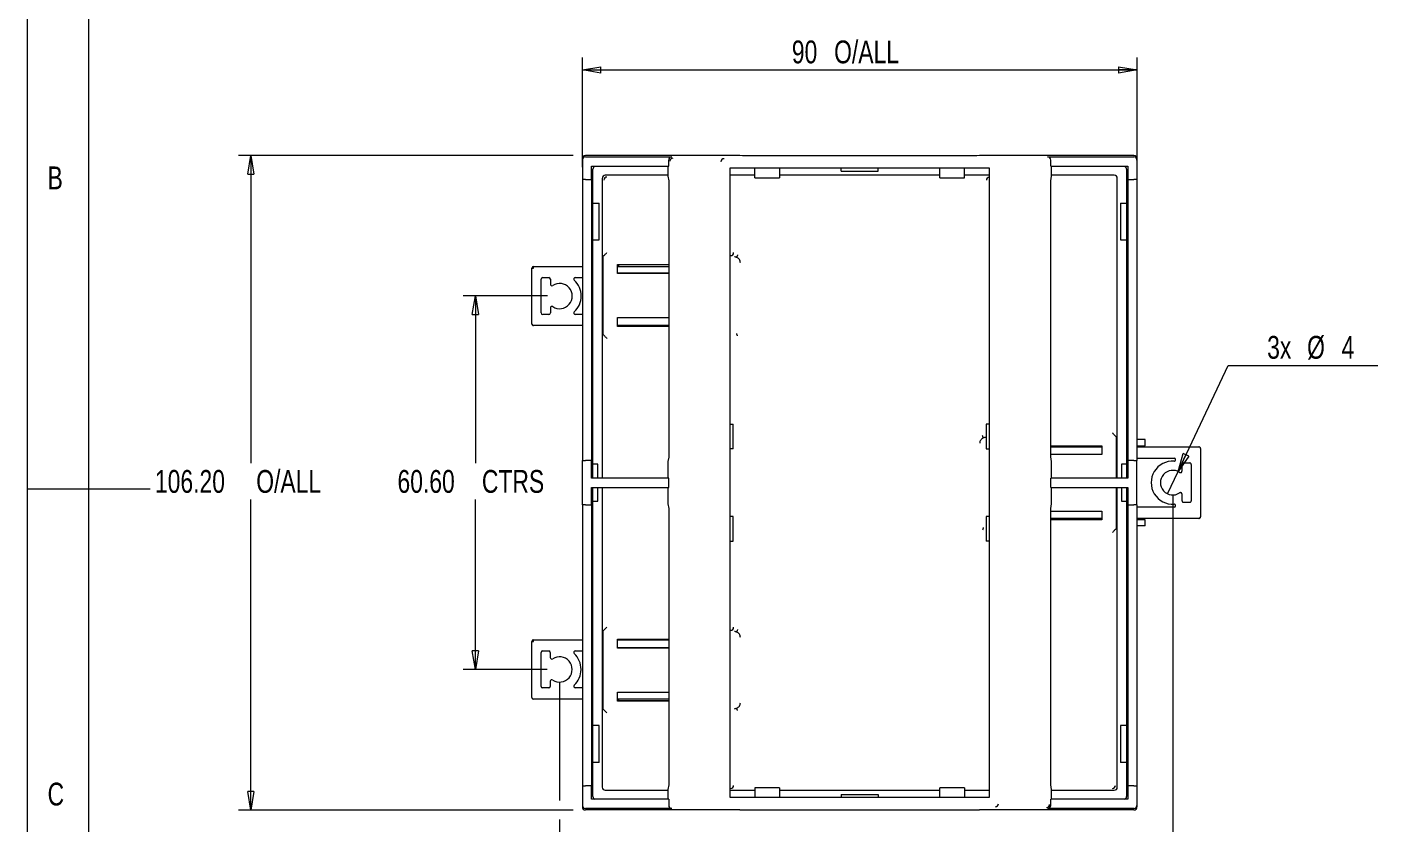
# Model space of a CAD drawing. Header units: millimetres. Extents: x 5 to 292, y 5 to 205.
# Drawn here: x 5 to 114.6, y 77.8 to 142.5 of the extents above; entities that cross this region are included whole.
import ezdxf

# ---------------------------------------------------------------- set-up
doc = ezdxf.new("R2010")
doc.units = ezdxf.units.MM
doc.styles.add('SLDTEXTSTYLE0', font='TXT', dxfattribs={"width": 0.75})
doc.dimstyles.new('SLDDIMSTYLE0', dxfattribs={"dimtxt": 1.852083, "dimasz": 1.5, "dimexe": 0, "dimexo": 0.0625, "dimgap": 0.463021, "dimtad": 0, "dimtih": 1, "dimtoh": 1, "dimlfac": 2, "dimrnd": 1e-09, "dimzin": 4, "dimdsep": 46, "dimtxsty": 'SLDTEXTSTYLE0', "dimblk1": 'CLOSED', "dimblk2": 'CLOSED', "dimsah": 1, "dimcen": 0.09, "dimadec": 0, "dimazin": 1, "dimtfac": 1, "dimtofl": 0, "dimtmove": 0, "dimatfit": 3, "dimldrblk": 'CLOSED', "dimfxl": 1, "dimfrac": 2, "dimtolj": 1, "dimtzin": 12, "dimarcsym": 0})
doc.dimstyles.new('SLDDIMSTYLE1', dxfattribs={"dimtxt": 1.852083, "dimasz": 1.5, "dimexe": 0, "dimexo": 0.0625, "dimgap": 0.463021, "dimtad": 0, "dimtih": 1, "dimtoh": 1, "dimlfac": 2, "dimrnd": 1e-09, "dimzin": 12, "dimdsep": 46, "dimtxsty": 'SLDTEXTSTYLE0', "dimblk1": 'CLOSED', "dimblk2": 'CLOSED', "dimsah": 1, "dimcen": 0.09, "dimadec": 0, "dimazin": 3, "dimtfac": 1, "dimtofl": 0, "dimtmove": 0, "dimatfit": 3, "dimldrblk": 'CLOSED', "dimfxl": 1, "dimfrac": 2, "dimtolj": 1, "dimtzin": 12, "dimarcsym": 0})
doc.dimstyles.new('SLDDIMSTYLE2', dxfattribs={"dimtxt": 1.852083, "dimasz": 1.5, "dimexe": 0, "dimexo": 0.0625, "dimgap": 0.463021, "dimtad": 0, "dimtih": 1, "dimtoh": 1, "dimdec": 1, "dimlfac": 2, "dimrnd": 1e-09, "dimzin": 12, "dimdsep": 46, "dimtxsty": 'SLDTEXTSTYLE0', "dimblk1": 'CLOSED', "dimblk2": 'CLOSED', "dimsah": 1, "dimcen": 0.09, "dimadec": 0, "dimazin": 3, "dimtfac": 1, "dimtdec": 1, "dimtofl": 0, "dimtmove": 0, "dimatfit": 3, "dimldrblk": 'CLOSED', "dimfxl": 1, "dimfrac": 2, "dimtolj": 1, "dimtzin": 12, "dimarcsym": 0})
doc.dimstyles.new('SLDDIMSTYLE3', dxfattribs={"dimtxt": 1.852083, "dimasz": 1.5, "dimexe": 0, "dimexo": 0.0625, "dimgap": 0.463021, "dimtad": 0, "dimtih": 1, "dimtoh": 1, "dimlfac": 2, "dimrnd": 1e-09, "dimzin": 12, "dimdsep": 46, "dimtxsty": 'SLDTEXTSTYLE0', "dimblk1": 'NONE', "dimblk2": 'CLOSED', "dimsah": 1, "dimcen": 0, "dimadec": 0, "dimazin": 3, "dimtfac": 1, "dimtmove": 0, "dimatfit": 3, "dimldrblk": 'NONE', "dimfxl": 1, "dimfrac": 2, "dimtolj": 1, "dimtzin": 12, "dimarcsym": 0})

# ---------------------------------------------------------------- blocks, each defined once
blk = doc.blocks.new('_CLOSED')
at = {"color": 0, "linetype": 'ByBlock', "lineweight": -2}
for p, q in [((-1, 0.166667), (0, 0)), ((-1, 0.166667), (-1, -0.166667)), ((0, 0), (-1, -0.166667)), ((0, 0), (-1, 0))]:
    blk.add_line(p, q, dxfattribs=at)
blk = doc.blocks.new('_D')
at = {"color": 7, "linetype": 'Continuous', "lineweight": 0}
for p, q in [((49.32, 132.05), (22.16, 132.05)), ((23.16, 132.05), (23.16, 107.09)), ((23.16, 78.95), (23.16, 104.15)), ((49.32, 78.95), (22.16, 78.95))]:
    blk.add_line(p, q, dxfattribs=at)
at = {"color": 7, "linetype": 'Continuous', "lineweight": 0, "xscale": 1.5, "yscale": 1.5}
for p, rotation in [((23.16, 132.05, -13.68), 90.0000000000004), ((23.16, 78.95, -13.68), 270.0000000000004)]:
    blk.add_blockref('_CLOSED', p, dxfattribs=dict(at, rotation=rotation))
at = {"color": 7, "linetype": 'Continuous', "lineweight": 0, "char_height": 1.852, "attachment_point": 1, "style": 'SLDTEXTSTYLE0'}
for s, insert in [('106.20', (15.38, 106.54)), ('O/ALL', (23.6, 106.54))]:
    blk.add_mtext(s, dxfattribs=dict(at, insert=insert))
blk = doc.blocks.new('_D_1')
at = {"color": 7, "linetype": 'Continuous', "lineweight": 0}
for p, q in [((50.07, 131.1), (50.07, 140)), ((95.07, 131.1), (95.07, 140)), ((50.07, 139), (95.07, 139))]:
    blk.add_line(p, q, dxfattribs=at)
at = {"color": 7, "linetype": 'Continuous', "lineweight": 0, "xscale": 1.5, "yscale": 1.5, "rotation": 180.0000000000004}
blk.add_blockref('_CLOSED', (50.07, 139, -13.68), dxfattribs=at)
at = {"color": 7, "linetype": 'Continuous', "lineweight": 0, "xscale": 1.5, "yscale": 1.5}
blk.add_blockref('_CLOSED', (95.07, 139, -13.68), dxfattribs=at)
at = {"color": 7, "linetype": 'Continuous', "lineweight": 0, "char_height": 1.852, "attachment_point": 1, "style": 'SLDTEXTSTYLE0'}
for s, insert in [('90', (67.06, 141.39)), ('O/ALL', (70.49, 141.39))]:
    blk.add_mtext(s, dxfattribs=dict(at, insert=insert))
blk = doc.blocks.new('_D_2')
at = {"color": 7, "linetype": 'Continuous', "lineweight": 0}
for p, q in [((97.97, 104.51), (97.97, 71.52)), ((48.21, 89.36), (48.21, 79.72)), ((48.21, 78.19), (48.21, 71.52)), ((48.21, 72.52), (97.97, 72.52))]:
    blk.add_line(p, q, dxfattribs=at)
at = {"color": 7, "linetype": 'Continuous', "lineweight": 0, "xscale": 1.5, "yscale": 1.5, "rotation": 180.0000000000004}
blk.add_blockref('_CLOSED', (48.21, 72.52, -13.68), dxfattribs=at)
at = {"color": 7, "linetype": 'Continuous', "lineweight": 0, "xscale": 1.5, "yscale": 1.5}
blk.add_blockref('_CLOSED', (97.97, 72.52, -13.68), dxfattribs=at)
at = {"color": 7, "linetype": 'Continuous', "lineweight": 0, "char_height": 1.852, "attachment_point": 1, "style": 'SLDTEXTSTYLE0'}
for s, insert in [('99.5', (68.29, 74.91)), ('CTRS', (73.77, 74.91))]:
    blk.add_mtext(s, dxfattribs=dict(at, insert=insert))
blk = doc.blocks.new('_D_3')
at = {"color": 7, "linetype": 'Continuous', "lineweight": 0}
for p, q in [((47.22, 120.66), (40.38, 120.66)), ((41.38, 120.66), (41.38, 107.09)), ((41.38, 90.36), (41.38, 104.15)), ((47.21, 90.36), (40.38, 90.36))]:
    blk.add_line(p, q, dxfattribs=at)
at = {"color": 7, "linetype": 'Continuous', "lineweight": 0, "xscale": 1.5, "yscale": 1.5}
for p, rotation in [((41.38, 120.66, -13.68), 90.0000000000004), ((41.38, 90.36, -13.68), 270.0000000000004)]:
    blk.add_blockref('_CLOSED', p, dxfattribs=dict(at, rotation=rotation))
at = {"color": 7, "linetype": 'Continuous', "lineweight": 0, "char_height": 1.852, "attachment_point": 1, "style": 'SLDTEXTSTYLE0'}
for s, insert in [('60.60', (35.06, 106.54)), ('CTRS', (41.91, 106.54))]:
    blk.add_mtext(s, dxfattribs=dict(at, insert=insert))
blk = doc.blocks.new('_D_4')
at = {"color": 7, "linetype": 'Continuous', "lineweight": 0}
for p, q in [((98.4, 106.42), (102.46, 115.03)), ((102.46, 115.03), (114.62, 115.03)), ((97.54, 104.61), (98.4, 106.42))]:
    blk.add_line(p, q, dxfattribs=at)
at = {"color": 7, "linetype": 'Continuous', "lineweight": 0, "xscale": 1.5, "yscale": 1.5, "rotation": 244.7555141271315}
blk.add_blockref('_CLOSED', (98.4, 106.42, -13.68), dxfattribs=at)
at = {"color": 7, "linetype": 'Continuous', "lineweight": 0, "attachment_point": 1, "style": 'SLDTEXTSTYLE0'}
for s, insert, char_height in [('3x', (105.63, 117.42), 1.852), ('%%c', (108.87, 117.42), 1.852), ('4', (111.67, 117.42), 1.85)]:
    blk.add_mtext(s, dxfattribs=dict(at, insert=insert, char_height=char_height))
blk = doc.blocks.new('_NONE')

msp = doc.modelspace()

# ---------------------------------------------------------------- linework, layer by layer
at = {"color": 7, "linetype": 'Continuous', "lineweight": 0}
for p, q in [((5, 205), (5, 5)), ((10, 200), (10, 10)), ((5, 105), (15, 105))]:
    msp.add_line(p, q, dxfattribs=at)
at = {"color": 7, "linetype": 'Continuous', "lineweight": 15}
for p, q in [((50.067, 131.8036), (50.067, 131.6906)), ((50.067, 131.6906), (50.067, 130.1036)), ((62.8483, 132.0536), (50.317, 132.0536)), ((50.317, 131.9384), (57.317, 131.9384)), ((57.067, 131.1884), (57.067, 131.6884)), ((63.067, 132.0318), (62.8483, 132.0536)), ((82.067, 132.0318), (63.067, 132.0318)), ((82.2857, 132.0536), (82.067, 132.0318)), ((94.817, 132.0536), (82.2857, 132.0536)), ((87.817, 131.9384), (94.817, 131.9384)), ((88.067, 131.1884), (88.067, 131.6884)), ((95.067, 131.6906), (95.067, 131.8036)), ((95.067, 131.6906), (95.067, 130.1036)), ((50.817, 130.1036), (50.817, 131.1884)), ((50.817, 131.1884), (57.067, 131.1884)), ((50.917, 128.2036), (50.917, 130.9536)), ((57.0038, 130.4536), (51.9168, 130.4536)), ((57.0038, 131.1884), (57.0038, 130.3835)), ((62.0616, 131.0505), (83.0726, 131.0505)), ((62.0616, 79.9567), (62.0616, 131.0505)), ((64.0616, 130.4536), (62.0616, 130.4536)), ((64.0616, 130.2505), (64.0616, 131.0505)), ((66.0616, 131.0505), (66.0616, 130.2505)), ((79.0723, 130.4536), (66.0616, 130.4536)), ((71.0671, 130.8005), (71.0671, 131.0505)), ((71.0671, 130.8005), (74.0671, 130.8005)), ((74.0671, 130.8005), (74.0671, 131.0505)), ((79.0723, 130.2505), (79.0723, 131.0505)), ((81.0723, 130.2505), (81.0723, 131.0505)), ((83.0726, 130.4536), (81.0723, 130.4536)), ((83.0726, 131.0505), (83.0726, 79.9567)), ((88.067, 131.1884), (94.317, 131.1884)), ((88.1302, 130.3835), (88.1302, 131.1884)), ((93.2171, 130.4536), (88.1302, 130.4536)), ((94.217, 130.9536), (94.217, 128.2036)), ((94.317, 131.1884), (94.317, 130.1036)), ((50.317, 130.1036), (50.067, 130.1036)), ((50.067, 130.1036), (50.067, 107.3036)), ((50.317, 130.1036), (50.817, 130.1036)), ((50.817, 130.1036), (50.817, 107.3036)), ((51.667, 130.2037), (51.667, 105.8786)), ((57.0038, 130.3835), (57.067, 130.0039)), ((57.067, 130.0039), (57.067, 107.5894)), ((64.0616, 130.2505), (66.0616, 130.2505)), ((79.0723, 130.2505), (81.0723, 130.2505)), ((88.067, 130.0039), (88.1302, 130.3835)), ((88.067, 107.6036), (88.067, 130.0039)), ((93.467, 105.8786), (93.467, 130.2037)), ((94.317, 130.1036), (94.817, 130.1036)), ((94.317, 130.1036), (94.317, 107.3036)), ((95.067, 130.1036), (94.817, 130.1036)), ((95.067, 130.1036), (95.067, 107.3036)), ((50.817, 127.9535), (50.917, 127.9535)), ((50.917, 128.2036), (51.417, 128.2036)), ((50.917, 125.2036), (50.917, 128.2036)), ((51.417, 125.2036), (51.417, 128.2036)), ((93.717, 128.2036), (94.217, 128.2036)), ((93.717, 128.2036), (93.717, 125.2036)), ((94.217, 128.2036), (94.217, 125.2036)), ((94.217, 127.9535), (94.317, 127.9535)), ((50.817, 125.4535), (50.917, 125.4535)), ((50.917, 107.0036), (50.917, 125.2036)), ((50.917, 125.2036), (51.417, 125.2036)), ((93.717, 125.2036), (94.217, 125.2036)), ((94.217, 125.4535), (94.317, 125.4535)), ((94.217, 125.2036), (94.217, 107.0036)), ((51.8105, 123.9359), (51.7281, 123.8536)), ((45.967, 118.3801), (45.967, 122.9301)), ((45.967, 122.9301), (46.092, 122.9301)), ((46.092, 123.0551), (50.067, 123.0551)), ((46.092, 122.9301), (46.092, 123.0551)), ((50.917, 123.7036), (50.817, 123.7036)), ((50.817, 123.2036), (50.917, 123.2036)), ((50.817, 123.0551), (50.917, 123.0551)), ((51.7281, 123.8536), (51.7281, 117.5536)), ((51.7284, 123.8533), (51.7281, 123.8536)), ((51.7368, 117.8037), (51.7368, 123.6034)), ((52.9082, 123.2123), (57.067, 123.2123)), ((52.9082, 122.4948), (52.9082, 123.2123)), ((52.917, 123.2036), (52.9082, 123.2123)), ((52.917, 123.2036), (57.067, 123.2036)), ((52.917, 122.5036), (52.917, 123.2036)), ((52.917, 123.0551), (57.067, 123.0551)), ((53.017, 123.0551), (53.017, 123.2036)), ((46.717, 119.2801), (46.717, 122.0301)), ((46.842, 122.1551), (47.342, 122.1551)), ((47.467, 122.0301), (47.467, 121.6204)), ((49.4917, 122.1551), (50.067, 122.1551)), ((50.817, 122.1551), (50.917, 122.1551)), ((52.917, 122.5036), (52.9082, 122.4948)), ((57.067, 122.4948), (52.9082, 122.4948)), ((57.067, 122.5036), (52.917, 122.5036)), ((47.467, 119.6898), (47.467, 119.2801)), ((47.342, 119.1551), (46.842, 119.1551)), ((50.067, 119.1551), (49.4917, 119.1551)), ((50.917, 119.1551), (50.817, 119.1551)), ((52.9082, 118.9123), (57.067, 118.9123)), ((52.9082, 118.1948), (52.9082, 118.9123)), ((52.917, 118.9036), (52.9082, 118.9123)), ((52.917, 118.9036), (57.067, 118.9036)), ((52.917, 118.2036), (52.917, 118.9036)), ((45.9707, 118.3801), (45.967, 118.3801)), ((46.092, 118.2551), (46.092, 118.2595)), ((50.067, 118.2551), (46.092, 118.2551)), ((50.917, 118.2551), (50.817, 118.2551)), ((50.917, 118.2036), (50.817, 118.2036)), ((50.917, 117.7036), (50.817, 117.7036)), ((51.7281, 117.5536), (51.7284, 117.5539)), ((51.7281, 117.5536), (51.8105, 117.4712)), ((52.9082, 118.1948), (52.917, 118.2036)), ((57.067, 118.1948), (52.9082, 118.1948)), ((57.067, 118.2551), (52.917, 118.2551)), ((57.067, 118.2036), (52.917, 118.2036)), ((53.017, 118.2036), (53.017, 118.2551)), ((62.0616, 110.2535), (62.3116, 110.2535)), ((62.3116, 108.2535), (62.3116, 110.2535)), ((82.8223, 110.2535), (82.8223, 108.2535)), ((83.0726, 110.2535), (82.8223, 110.2535)), ((93.4059, 109.2036), (93.3235, 109.2859)), ((93.3971, 108.9534), (93.3971, 105.8786)), ((93.4059, 109.2036), (93.4056, 109.2033)), ((93.4059, 105.8786), (93.4059, 109.2036)), ((94.317, 109.0036), (94.217, 109.0036)), ((95.717, 109.0036), (95.067, 109.0036)), ((95.717, 108.5036), (95.717, 109.0036)), ((57.067, 107.5894), (57.0061, 107.2236)), ((62.3116, 108.2535), (62.0616, 108.2535)), ((82.8223, 108.2535), (83.0726, 108.2535)), ((88.067, 108.5123), (92.2257, 108.5123)), ((88.067, 108.5036), (92.217, 108.5036)), ((88.067, 108.4128), (92.217, 108.4128)), ((92.217, 107.8036), (88.067, 107.8036)), ((92.2257, 107.7948), (88.067, 107.7948)), ((88.1302, 107.2236), (88.067, 107.6036)), ((92.117, 108.5036), (92.117, 108.4128)), ((92.2257, 108.5123), (92.217, 108.5036)), ((92.217, 108.5036), (92.217, 107.8036)), ((92.217, 107.8036), (92.2257, 107.7948)), ((92.2257, 108.5123), (92.2257, 107.7948)), ((94.217, 108.5036), (94.317, 108.5036)), ((94.217, 108.4128), (94.317, 108.4128)), ((94.217, 107.5128), (94.317, 107.5128)), ((95.067, 108.5036), (95.717, 108.5036)), ((95.067, 108.4128), (100.0942, 108.4128)), ((95.067, 107.5128), (98.077, 107.5128)), ((100.2192, 108.2878), (100.2192, 102.7378)), ((50.067, 103.7036), (50.067, 107.3036)), ((50.067, 107.3036), (50.317, 107.3036)), ((50.817, 107.3036), (50.317, 107.3036)), ((50.817, 105.8786), (50.817, 107.3036)), ((51.317, 107.0036), (50.917, 107.0036)), ((50.917, 105.8786), (50.917, 107.0036)), ((51.317, 105.8786), (51.317, 107.0036)), ((57.0061, 107.2236), (57.0061, 105.8786)), ((88.1302, 105.8786), (88.1302, 107.2236)), ((94.217, 107.0036), (93.817, 107.0036)), ((93.817, 107.0036), (93.817, 105.8786)), ((94.217, 107.0036), (94.217, 105.8786)), ((94.817, 107.3036), (94.317, 107.3036)), ((94.317, 107.3036), (94.317, 105.8786)), ((94.817, 107.3036), (95.067, 107.3036)), ((95.067, 103.7036), (95.067, 107.3036)), ((98.202, 107.3878), (98.202, 107.3847)), ((98.7192, 106.4482), (98.7192, 106.9878)), ((98.8442, 107.1128), (99.3442, 107.1128)), ((99.4692, 106.9878), (99.4692, 104.0378)), ((57.067, 105.8786), (50.817, 105.8786)), ((57.067, 105.1286), (57.067, 105.8786)), ((88.067, 105.1286), (88.067, 105.8786)), ((94.317, 105.8786), (88.067, 105.8786)), ((50.817, 105.1286), (57.067, 105.1286)), ((50.817, 103.7036), (50.817, 105.1286)), ((50.917, 104.0036), (50.917, 105.1286)), ((51.317, 104.0036), (51.317, 105.1286)), ((51.667, 105.1286), (51.667, 80.8034)), ((57.0061, 105.1286), (57.0061, 103.7836)), ((88.067, 105.1286), (94.317, 105.1286)), ((88.1302, 103.7836), (88.1302, 105.1286)), ((93.3971, 105.1286), (93.3971, 102.0537)), ((93.4059, 101.8036), (93.4059, 105.1286)), ((93.467, 80.8034), (93.467, 105.1286)), ((93.817, 105.1286), (93.817, 104.0036)), ((94.217, 105.1286), (94.217, 104.0036)), ((94.317, 105.1286), (94.317, 103.7036)), ((98.7192, 104.0378), (98.7192, 104.5773)), ((50.317, 103.7036), (50.067, 103.7036)), ((50.067, 103.7036), (50.067, 80.9036)), ((50.317, 103.7036), (50.817, 103.7036)), ((50.817, 103.7036), (50.817, 80.9036)), ((50.917, 104.0036), (51.317, 104.0036)), ((50.917, 85.8036), (50.917, 104.0036)), ((57.0061, 103.7836), (57.067, 103.4178)), ((57.067, 103.4178), (57.067, 81.0032)), ((88.067, 103.4036), (88.1302, 103.7836)), ((88.067, 81.0032), (88.067, 103.4036)), ((88.067, 103.2123), (92.2257, 103.2123)), ((88.067, 103.2036), (92.217, 103.2036)), ((92.217, 103.2036), (92.2257, 103.2123)), ((92.217, 103.2036), (92.217, 102.5036)), ((92.2257, 103.2123), (92.2257, 102.4948)), ((93.817, 104.0036), (94.217, 104.0036)), ((94.217, 104.0036), (94.217, 85.8036)), ((94.317, 103.5128), (94.217, 103.5128)), ((94.317, 103.7036), (94.817, 103.7036)), ((94.317, 103.7036), (94.317, 80.9036)), ((95.067, 103.7036), (94.817, 103.7036)), ((95.067, 103.7036), (95.067, 80.9036)), ((98.0775, 103.5128), (95.067, 103.5128)), ((98.2025, 103.6409), (98.2025, 103.6378)), ((99.3442, 103.9128), (98.8442, 103.9128)), ((62.3116, 102.7535), (62.0616, 102.7535)), ((62.3116, 100.7535), (62.3116, 102.7535)), ((82.8223, 102.7535), (82.8223, 100.7535)), ((83.0726, 102.7535), (82.8223, 102.7535)), ((92.217, 102.6128), (88.067, 102.6128)), ((92.217, 102.5036), (88.067, 102.5036)), ((92.2257, 102.4948), (88.067, 102.4948)), ((92.117, 102.6128), (92.117, 102.5036)), ((92.217, 102.5036), (92.2257, 102.4948)), ((94.317, 102.6128), (94.217, 102.6128)), ((94.317, 102.5036), (94.217, 102.5036)), ((94.317, 102.0036), (94.217, 102.0036)), ((100.0942, 102.6128), (95.067, 102.6128)), ((95.717, 102.5036), (95.067, 102.5036)), ((95.717, 102.0036), (95.067, 102.0036)), ((95.717, 102.0036), (95.717, 102.5036)), ((93.3235, 101.7212), (93.4059, 101.8036)), ((93.4056, 101.8039), (93.4059, 101.8036)), ((62.0616, 100.7535), (62.3116, 100.7535)), ((83.0726, 100.7535), (82.8223, 100.7535)), ((50.917, 93.3036), (50.817, 93.3036)), ((51.8105, 93.5359), (51.7281, 93.4536)), ((51.7281, 93.4536), (51.7281, 87.1536)), ((51.7284, 93.4533), (51.7281, 93.4536)), ((51.7368, 87.4037), (51.7368, 93.2034)), ((51.8105, 93.5359), (52.0603, 93.7858)), ((45.9603, 88.0815), (45.9603, 92.6315)), ((45.9603, 92.6315), (46.0853, 92.6315)), ((46.0853, 92.7565), (50.067, 92.7565)), ((46.0853, 92.6315), (46.0853, 92.7565)), ((50.817, 92.8036), (50.917, 92.8036)), ((50.817, 92.7565), (50.917, 92.7565)), ((52.9082, 92.8123), (57.067, 92.8123)), ((52.9082, 92.0948), (52.9082, 92.8123)), ((52.917, 92.8036), (52.9082, 92.8123)), ((52.917, 92.1036), (52.9082, 92.0948)), ((57.067, 92.0948), (52.9082, 92.0948)), ((52.917, 92.8036), (57.067, 92.8036)), ((52.917, 92.1036), (52.917, 92.8036)), ((52.917, 92.7565), (57.067, 92.7565)), ((57.067, 92.1036), (52.917, 92.1036)), ((53.017, 92.7565), (53.017, 92.8036)), ((46.7103, 88.9815), (46.7103, 91.7315)), ((46.8353, 91.8565), (47.3353, 91.8565)), ((47.4603, 91.7315), (47.4603, 91.3218)), ((49.4851, 91.8565), (50.067, 91.8565)), ((50.817, 91.8565), (50.917, 91.8565)), ((47.3353, 88.8565), (46.8353, 88.8565)), ((47.4603, 89.3911), (47.4603, 88.9815)), ((50.067, 88.8565), (49.4851, 88.8565)), ((50.917, 88.8565), (50.817, 88.8565)), ((45.964, 88.0815), (45.9603, 88.0815)), ((46.0853, 87.9565), (46.0853, 87.9609)), ((50.067, 87.9565), (46.0853, 87.9565)), ((50.917, 87.9565), (50.817, 87.9565)), ((50.917, 87.8036), (50.817, 87.8036)), ((52.9082, 88.5123), (57.067, 88.5123)), ((52.9082, 87.7948), (52.9082, 88.5123)), ((52.917, 88.5036), (52.9082, 88.5123)), ((52.9082, 87.7948), (52.917, 87.8036)), ((57.067, 87.7948), (52.9082, 87.7948)), ((52.917, 88.5036), (57.067, 88.5036)), ((52.917, 87.8036), (52.917, 88.5036)), ((57.067, 87.9565), (52.917, 87.9565)), ((57.067, 87.8036), (52.917, 87.8036)), ((53.017, 87.8036), (53.017, 87.9565)), ((50.817, 87.3036), (50.917, 87.3036)), ((51.7281, 87.1536), (51.7284, 87.1539)), ((51.7281, 87.1536), (51.8105, 87.0712)), ((50.817, 85.5536), (50.917, 85.5536)), ((51.417, 85.8036), (50.917, 85.8036)), ((50.917, 82.8036), (50.917, 85.8036)), ((51.417, 82.8036), (51.417, 85.8036)), ((94.217, 85.8036), (93.717, 85.8036)), ((93.717, 85.8036), (93.717, 82.8036)), ((94.217, 85.8036), (94.217, 82.8036)), ((94.217, 85.5536), (94.317, 85.5536)), ((50.817, 83.0536), (50.917, 83.0536)), ((50.917, 80.0536), (50.917, 82.8036)), ((51.417, 82.8036), (50.917, 82.8036)), ((94.217, 82.8036), (93.717, 82.8036)), ((94.217, 83.0536), (94.317, 83.0536)), ((94.217, 82.8036), (94.217, 80.0536)), ((50.067, 80.9036), (50.067, 79.3166)), ((50.067, 80.9036), (50.317, 80.9036)), ((50.817, 80.9036), (50.317, 80.9036)), ((50.817, 79.8188), (50.817, 80.9036)), ((51.9168, 80.5536), (57.0038, 80.5536)), ((57.067, 81.0032), (57.0038, 80.6236)), ((57.0038, 80.6236), (57.0038, 79.8188)), ((62.0616, 80.5536), (64.0616, 80.5536)), ((64.0616, 80.7567), (64.0616, 79.9567)), ((66.0616, 80.7567), (64.0616, 80.7567)), ((66.0616, 80.7567), (66.0616, 79.9567)), ((66.0616, 80.5536), (79.0723, 80.5536)), ((71.0671, 80.2067), (74.0671, 80.2067)), ((71.0671, 80.2067), (71.0671, 79.9567)), ((74.0671, 80.2067), (74.0671, 79.9567)), ((79.0723, 79.9567), (79.0723, 80.7567)), ((81.0723, 80.7567), (79.0723, 80.7567)), ((81.0723, 80.7567), (81.0723, 79.9567)), ((81.0723, 80.5536), (83.0726, 80.5536)), ((88.1302, 80.6236), (88.067, 81.0032)), ((88.1302, 79.8188), (88.1302, 80.6236)), ((88.1302, 80.5536), (93.2171, 80.5536)), ((94.317, 80.9036), (94.317, 79.8188)), ((94.817, 80.9036), (94.317, 80.9036)), ((94.817, 80.9036), (95.067, 80.9036)), ((95.067, 80.9036), (95.067, 79.3166)), ((50.067, 79.3166), (50.067, 79.2036)), ((57.317, 79.0688), (50.317, 79.0688)), ((62.8483, 78.9536), (50.317, 78.9536)), ((57.067, 79.8188), (50.817, 79.8188)), ((57.067, 79.8188), (57.067, 79.3188)), ((83.0726, 79.9567), (62.0616, 79.9567)), ((62.8483, 78.9536), (63.067, 78.9754)), ((63.067, 78.9754), (82.067, 78.9754)), ((82.067, 78.9754), (82.2857, 78.9536)), ((94.817, 78.9536), (82.2857, 78.9536)), ((94.817, 79.0688), (87.817, 79.0688)), ((88.067, 79.3188), (88.067, 79.8188)), ((94.317, 79.8188), (88.067, 79.8188)), ((95.067, 79.3166), (95.067, 79.2036))]:
    msp.add_line(p, q, dxfattribs=at)
at = {"color": 7, "linetype": 'Continuous', "lineweight": 15, "flags": 128}
for points in [[(51.8105, 123.9359), (51.8167, 123.9422), (51.8319, 123.9574), (51.8555, 123.981), (51.8866, 124.0121), (51.9241, 124.0496), (51.9667, 124.0921), (52.0126, 124.1381), (52.0603, 124.1858)], [(51.8105, 117.4712), (51.8167, 117.4649), (51.8319, 117.4497), (51.8555, 117.4261), (51.8866, 117.395), (51.9241, 117.3575), (51.9667, 117.315), (52.0126, 117.2691), (52.0603, 117.2214)], [(93.3235, 109.2859), (93.3172, 109.2922), (93.302, 109.3074), (93.2784, 109.331), (93.2473, 109.3621), (93.2098, 109.3996), (93.1673, 109.4421), (93.1214, 109.4881), (93.0737, 109.5358)], [(93.3235, 101.7212), (93.3172, 101.7149), (93.302, 101.6997), (93.2784, 101.6761), (93.2473, 101.645), (93.2098, 101.6075), (93.1673, 101.565), (93.1214, 101.5191), (93.0737, 101.4714)], [(51.8105, 87.0712), (51.8167, 87.0649), (51.8319, 87.0497), (51.8555, 87.0261), (51.8866, 86.995), (51.9241, 86.9575), (51.9667, 86.915), (52.0126, 86.8691), (52.0603, 86.8214)]]:
    msp.add_lwpolyline(points, dxfattribs=at)
at = {"color": 7, "linetype": 'Continuous', "lineweight": 15}
for centre, radius, start, end in [((57.4082, 131.5972), 0.25, 90.005533, 179.995081), ((61.5595, 131.5526), 0.25, 90.004147, 179.995586), ((51.167, 130.9536), 0.25, 110.09785, 180), ((93.967, 130.9536), 0.25, 0, 69.90215), ((52.0607, 130.0599), 0.2502, 90.082452, 179.917548), ((83.0996, 130.0599), 0.2502, 96.187486, 179.91666), ((62.0844, 124.1861), 0.2502, 270.08215, 359.91785), ((46.092, 122.9301), 0.125, 90, 180), ((46.842, 122.0301), 0.125, 90, 180), ((47.342, 122.0301), 0.125, 0, 90), ((48.217, 120.6551), 1.025, 237.079265, 122.920735), ((49.4917, 122.0301), 0.125, 90, 227.166572), ((48.217, 120.6551), 1.75, 312.833428, 47.166572), ((47.592, 121.6204), 0.125, 180, 302.920735), ((47.592, 119.6898), 0.125, 57.079265, 180), ((46.842, 119.2801), 0.125, 180, 270), ((47.342, 119.2801), 0.125, 270, 360), ((49.4917, 119.2801), 0.125, 132.833428, 270), ((46.092, 118.3801), 0.125, 180, 270), ((98.077, 107.3878), 0.125, 0, 90), ((97.9692, 105.5128), 1.75, 86.704495, 273.312267), ((97.9692, 105.5128), 1, 56.251011, 303.748989), ((98.077, 107.3847), 0.125, 266.704495, 0), ((98.0775, 103.6409), 0.125, 0, 93.312267), ((98.0775, 103.6378), 0.125, 270, 0), ((62.0844, 93.7861), 0.2502, 270.081645, 359.918355), ((46.0853, 92.6315), 0.125, 90, 180), ((46.8353, 91.7315), 0.125, 90, 180), ((47.3353, 91.7315), 0.125, 0, 90), ((47.5853, 91.3218), 0.125, 180, 302.920735), ((48.2103, 90.3565), 1.025, 237.079265, 122.920735), ((49.4851, 91.7315), 0.125, 90, 227.166572), ((48.2103, 90.3565), 1.75, 312.833428, 47.166572), ((46.8353, 88.9815), 0.125, 180, 270), ((47.3353, 88.9815), 0.125, 270, 360), ((47.5853, 89.3911), 0.125, 57.079265, 180), ((49.4851, 88.9815), 0.125, 132.833428, 270), ((46.0853, 88.0815), 0.125, 180, 270), ((51.167, 80.0536), 0.25, 180, 249.90215), ((62.0844, 80.9473), 0.2502, 270.081477, 359.918523), ((93.0733, 80.9473), 0.2502, 270.081928, 359.918072), ((93.967, 80.0536), 0.25, 290.09785, 0), ((83.5747, 79.4545), 0.25, 270.004916, 359.995084), ((87.7257, 79.41), 0.25, 270.005774, 359.994226)]:
    msp.add_arc(centre, radius, start, end, dxfattribs=at)
for centre, major_axis, ratio, start_param, end_param in [((50.317, 131.8036), (0, -0.25), 0.99996192, 3.14159265, 4.71238898), ((50.317, 131.6906), (0.25, 0), 0.99131121, 1.57079633, 3.14159265), ((57.317, 131.6884), (0.1768, -0.1768), 0.99992385, 2.35623257, 3.92695274), ((87.817, 131.6884), (-0.1768, -0.1768), 0.99992385, 2.35623257, 3.92695274), ((94.817, 131.8036), (0, 0.25), 0.99996192, 4.71238898, 6.28318531), ((94.817, 131.6906), (0.25, 0), 0.99131121, 0, 1.57079633), ((51.9171, 130.2034), (0.177, -0.177), 0.99878277, 2.35680348, 3.92638183), ((93.2168, 130.2034), (-0.177, -0.177), 0.99878277, 2.35680348, 3.92638183), ((51.7281, 123.6034), (0, 0.25), 0.03492077, 4.71238898, 6.24827872), ((51.7281, 117.8037), (0, 0.25), 0.03492077, 3.17649924, 4.71238898), ((93.4059, 108.9534), (0, 0.25), 0.03492077, 0.03490659, 1.57079633), ((93.4059, 102.0537), (0, 0.25), 0.03492077, 1.57079633, 3.10668607), ((51.7281, 93.2034), (0, 0.25), 0.03492077, 4.71238898, 6.24827872), ((51.7281, 87.4037), (0, 0.25), 0.03492077, 3.17649924, 4.71238898), ((51.9171, 80.8037), (0.177, 0.177), 0.99878277, 2.35680348, 3.92638183), ((93.2168, 80.8037), (-0.177, 0.177), 0.99878277, 2.35680348, 3.92638183), ((50.317, 79.3166), (0.25, 0), 0.99131121, 3.14159265, 4.71238898), ((50.317, 79.2036), (0, -0.25), 0.99996192, 4.71238898, 6.28318531), ((57.317, 79.3188), (0.1768, 0.1768), 0.99992385, 2.35623257, 3.92695274), ((87.817, 79.3188), (-0.1768, 0.1768), 0.99992385, 2.35623257, 3.92695274), ((94.817, 79.3166), (0.25, 0), 0.99131121, 4.71238898, 6.28318531), ((94.817, 79.2036), (0, 0.25), 0.99996192, 3.14159265, 4.71238898)]:
    msp.add_ellipse(centre, major_axis=major_axis, ratio=ratio, start_param=start_param, end_param=end_param, dxfattribs=at)
for points, knots in [([(62.6584, 123.9923), (62.6498, 123.9696), (62.6326, 123.924), (62.6039, 123.8481), (62.5902, 123.8119), (62.5819, 123.7898)], [0, 0, 0, 0, 0.28068474, 0.56124489, 1, 1, 1, 1]), ([(62.5819, 123.7898), (62.5537, 123.7997), (62.4984, 123.8192), (62.4438, 123.8299), (62.417, 123.8351)], [0, 0, 0, 0, 0.50935047, 1, 1, 1, 1]), ([(62.8833, 123.3536), (62.8792, 123.4007), (62.8709, 123.495), (62.8055, 123.6226), (62.7092, 123.7285), (62.6243, 123.7694), (62.5819, 123.7898)], [0, 0, 0, 0, 0.25060865, 0.50085914, 0.75064608, 1, 1, 1, 1]), ([(45.9705, 118.3868), (45.9723, 118.3713), (45.9751, 118.3474), (45.9909, 118.3181), (46.0072, 118.2976), (46.0274, 118.2809), (46.0565, 118.2645), (46.0806, 118.2613), (46.0962, 118.2593)], [0, 0, 0, 0, 0.239135544, 0.368183504, 0.50006699, 0.631936473, 0.760957029, 1, 1, 1, 1]), ([(62.6584, 117.4148), (62.6498, 117.4376), (62.6326, 117.4831), (62.6039, 117.559), (62.5902, 117.5952), (62.5819, 117.6173)], [0, 0, 0, 0, 0.28068991, 0.56124257, 1, 1, 1, 1]), ([(82.6021, 109.1398), (82.5597, 109.1194), (82.4747, 109.0785), (82.3784, 108.9726), (82.313, 108.845), (82.3048, 108.7507), (82.3006, 108.7036)], [0, 0, 0, 0, 0.24935373, 0.49914219, 0.7493899, 1, 1, 1, 1]), ([(82.6021, 109.1398), (82.5971, 109.153), (82.5872, 109.1792), (82.5613, 109.2478), (82.5391, 109.3065), (82.5256, 109.3423)], [0, 0, 0, 0, 0.28068648, 0.56124447, 1, 1, 1, 1]), ([(82.767, 109.1851), (82.7402, 109.1799), (82.6856, 109.1692), (82.6303, 109.1497), (82.6021, 109.1398)], [0, 0, 0, 0, 0.49065627, 1, 1, 1, 1]), ([(100.2192, 108.2878), (100.2173, 108.3041), (100.2136, 108.3369), (100.1847, 108.3782), (100.1434, 108.4071), (100.1106, 108.4109), (100.0942, 108.4128)], [0, 0, 0, 0, 0.25000267, 0.49999309, 0.74999544, 1, 1, 1, 1]), ([(98.5248, 106.3442), (98.5346, 106.3387), (98.5543, 106.3277), (98.5881, 106.3219), (98.6219, 106.3247), (98.6539, 106.3366), (98.6815, 106.3565), (98.7026, 106.3831), (98.7166, 106.4144), (98.7183, 106.4369), (98.7192, 106.4482)], [0, 0, 0, 0, 0.12499403, 0.24999579, 0.37499415, 0.50000061, 0.62499528, 0.75000148, 0.87499769, 1, 1, 1, 1]), ([(98.8442, 107.1128), (98.8278, 107.1109), (98.7951, 107.1071), (98.7538, 107.0782), (98.7248, 107.0369), (98.7211, 107.0041), (98.7192, 106.9878)], [0, 0, 0, 0, 0.25000251, 0.50000015, 0.7500031, 1, 1, 1, 1]), ([(99.4692, 106.9878), (99.4673, 107.0041), (99.4636, 107.0369), (99.4347, 107.0782), (99.3934, 107.1071), (99.3606, 107.1109), (99.3442, 107.1128)], [0, 0, 0, 0, 0.2499969, 0.49999985, 0.74999749, 1, 1, 1, 1]), ([(98.7192, 104.5773), (98.7183, 104.5886), (98.7166, 104.6111), (98.7026, 104.6424), (98.6815, 104.669), (98.6539, 104.6889), (98.6219, 104.7008), (98.5881, 104.7036), (98.5543, 104.6978), (98.5346, 104.6868), (98.5248, 104.6813)], [0, 0, 0, 0, 0.12500027, 0.24999934, 0.37500523, 0.49999855, 0.62500529, 0.75000334, 0.87500477, 1, 1, 1, 1]), ([(98.7192, 104.0378), (98.7211, 104.0214), (98.7248, 103.9886), (98.7538, 103.9473), (98.7951, 103.9184), (98.8278, 103.9146), (98.8442, 103.9128)], [0, 0, 0, 0, 0.24999734, 0.49999677, 0.74999751, 1, 1, 1, 1]), ([(99.3442, 103.9128), (99.3606, 103.9146), (99.3934, 103.9184), (99.4347, 103.9473), (99.4636, 103.9886), (99.4673, 104.0214), (99.4692, 104.0378)], [0, 0, 0, 0, 0.25000249, 0.50000323, 0.75000266, 1, 1, 1, 1]), ([(100.0942, 102.6128), (100.1106, 102.6146), (100.1434, 102.6184), (100.1847, 102.6473), (100.2136, 102.6886), (100.2173, 102.7214), (100.2192, 102.7378)], [0, 0, 0, 0, 0.2500043, 0.50000685, 0.74999946, 1, 1, 1, 1]), ([(100.0942, 102.625), (100.0977, 102.6261), (100.1092, 102.6297), (100.1327, 102.6406), (100.1612, 102.6574), (100.1872, 102.6777), (100.2062, 102.699), (100.2174, 102.7192), (100.2186, 102.7314), (100.2192, 102.7372)], [0, 0, 0, 0, 0.06755173, 0.21696774, 0.37848161, 0.54477384, 0.70775633, 0.8608326, 1, 1, 1, 1]), ([(82.6021, 101.8673), (82.5971, 101.8542), (82.5872, 101.8279), (82.5613, 101.7594), (82.5391, 101.7006), (82.5256, 101.6648)], [0, 0, 0, 0, 0.28068738, 0.56124386, 1, 1, 1, 1]), ([(62.5819, 93.3898), (62.5537, 93.3997), (62.4984, 93.4192), (62.4438, 93.4299), (62.417, 93.4351)], [0, 0, 0, 0, 0.50935167, 1, 1, 1, 1]), ([(62.6584, 93.5923), (62.6498, 93.5696), (62.6326, 93.524), (62.6039, 93.4481), (62.5902, 93.4119), (62.5819, 93.3898)], [0, 0, 0, 0, 0.28068733, 0.56124373, 1, 1, 1, 1]), ([(62.8833, 92.9536), (62.8792, 93.0006), (62.8709, 93.0947), (62.8058, 93.2222), (62.7096, 93.3283), (62.6245, 93.3693), (62.5819, 93.3898)], [0, 0, 0, 0, 0.25011503, 0.49986333, 0.74976294, 1, 1, 1, 1]), ([(45.9638, 88.0882), (45.9656, 88.0727), (45.9684, 88.0488), (45.9842, 88.0195), (46.0005, 87.999), (46.0207, 87.9823), (46.0499, 87.9659), (46.0739, 87.9627), (46.0895, 87.9607)], [0, 0, 0, 0, 0.23913167, 0.36817996, 0.50006379, 0.63193661, 0.7609575, 1, 1, 1, 1]), ([(62.417, 87.172), (62.4438, 87.1773), (62.4984, 87.188), (62.5537, 87.2074), (62.5819, 87.2173)], [0, 0, 0, 0, 0.49064873, 1, 1, 1, 1]), ([(62.5819, 87.2173), (62.6245, 87.2378), (62.7096, 87.2788), (62.8058, 87.3849), (62.8709, 87.5125), (62.8792, 87.6065), (62.8833, 87.6536)], [0, 0, 0, 0, 0.25023708, 0.5001367, 0.74988578, 1, 1, 1, 1]), ([(62.6584, 87.0148), (62.6498, 87.0376), (62.6326, 87.0831), (62.6039, 87.159), (62.5902, 87.1952), (62.5819, 87.2173)], [0, 0, 0, 0, 0.28068733, 0.56124373, 1, 1, 1, 1])]:
    msp.add_open_spline(points, degree=3, knots=knots, dxfattribs=at)

# ---------------------------------------------------------------- texts
at = {"color": 7, "linetype": 'Continuous', "lineweight": 0, "char_height": 1.8521, "attachment_point": 1, "style": 'SLDTEXTSTYLE0'}
for s, insert in [('B', (6.6667, 131.168)), ('C', (6.6667, 81.168))]:
    msp.add_mtext(s, dxfattribs=dict(at, insert=insert))

# ---------------------------------------------------------------- dimensions: what is measured, and where the dimension line sits
at = {"color": 7, "linetype": 'Continuous', "lineweight": 0}
for base, p1, p2, text, dimstyle, picture, middle in [((95.067, 140.4691), (50.067, 130.1029), (95.067, 130.1029), '<> O/ALL', 'SLDDIMSTYLE1', '_D_1', (72.4335, 140.4691)), ((97.9692, 73.9925), (48.2103, 90.3565), (97.9692, 105.5128), '<> CTRS', 'SLDDIMSTYLE2', '_D_2', (73.9145, 73.9925))]:
    dim = msp.add_linear_dim(base=base, p1=p1, p2=p2, text=text, dimstyle=dimstyle, dxfattribs=at)
    dim.commit()
    dim.dimension.update_dxf_attribs({"geometry": picture, "text_midpoint": middle, "dimtype": 160})
for base, p1, p2, text, picture, middle in [((23.1561, 78.9536), (50.317, 132.0536), (50.317, 78.9536), '<> O/ALL', '_D', (23.1561, 105.6232)), ((41.3756, 90.3565), (48.217, 120.6551), (48.2103, 90.3565), '<> CTRS', '_D_3', (41.3756, 105.6232))]:
    dim = msp.add_linear_dim(base=base, p1=p1, p2=p2, angle=90, text=text, dimstyle='SLDDIMSTYLE0', dxfattribs=at)
    dim.commit()
    dim.dimension.update_dxf_attribs({"geometry": picture, "text_midpoint": middle, "dimtype": 160})
dim = msp.add_diameter_dim_2p(p1=(97.5427, 104.6083), p2=(98.3957, 106.4173), text='3x <>', dimstyle='SLDDIMSTYLE3', dxfattribs=at)
dim.commit()
dim.dimension.update_dxf_attribs({"geometry": '_D_4', "text_midpoint": (109.3332, 116.5032), "dimtype": 163})

doc.saveas('drawing.dxf')
